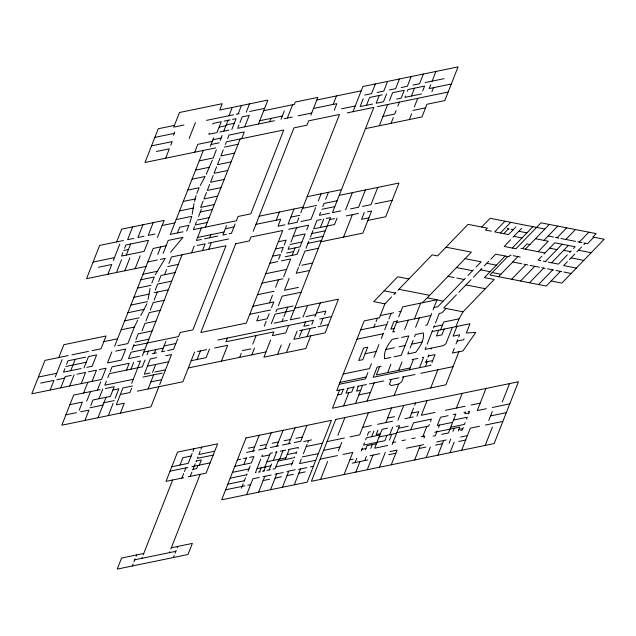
<?xml version="1.0" encoding="UTF-8"?>
<svg xmlns="http://www.w3.org/2000/svg" width="636" height="636" viewBox="0 0 636 636"><rect width="100%" height="100%" fill="white"/><g stroke="black" fill="none" stroke-linecap="round" stroke-linejoin="round"><path stroke-width="0.95" d="M192.144 214.252L194.02 203.584M148.045 299.508L150.088 288.466M194.497 201.453L196.103 195.562M189.767 223.093L191.73 216.359L176.148 219.579M216.32 149.85L213.219 157.982L199.251 160.868M180.004 465.043L182.842 457.737L191.11 456.028M365.088 353.743L362.774 359.674L358.744 360.509L363.665 348.011L367.688 347.184L365.088 353.743L376.226 351.462M137.686 320.154L134.347 327.063L127.852 343.583L117.859 345.65M170.838 549.027L200.133 474.337M58.814 357.527L63.862 344.696L106.069 335.983L101.021 348.822L92.148 350.651M50.149 390.043L53.949 380.376L40.656 383.118M55.348 376.83L62.097 359.674M64.888 368.649L63.489 372.187L81.09 368.554M66.573 364.356L67.965 360.819L85.566 357.186M116.658 241.919L121.683 229.151L164.175 220.382L157.474 237.411M60.778 387.849L65.19 376.631L71.224 375.383M107.913 274.267L111.761 264.497L98.405 267.255M113.327 260.522L119.767 244.137M70.755 370.693L75.231 359.316M69.714 386.004L74.126 374.787M132.654 226.885L127.629 239.661L133.703 238.405M122.875 252.683L121.548 256.062L144.134 251.395L148.498 240.313L125.904 244.971L124.576 248.342M116.499 272.494L121.524 259.726M126.27 255.084L130.634 243.993M173.461 135.245L174.757 131.954M165.67 158.205L169.359 148.824L156.432 151.495M170.782 145.215L172.197 141.605L151.519 145.867M83.984 367.958L88.46 356.589L96.593 354.912L92.117 366.28L86.878 367.362M124.823 270.777L129.847 258.009M142.933 224.762L137.909 237.538L143.99 236.282M81.193 383.635L85.614 372.418L77.028 374.191M83.634 393.008L87.863 382.26M79.182 410.252L82.394 402.087L69.904 404.671M135.11 268.654L140.135 255.887M153.212 222.64L148.188 235.415L154.953 234.016M92.045 381.401L96.465 370.176L88.507 371.814M189.186 138.41L195.411 122.573M86.734 401.197L90.511 391.593M84.914 420.444L88.992 410.077L80.7 411.786M90.797 405.49L92.959 399.988L110.394 396.395L114.202 386.704L105.433 388.509M111.833 351.915L107.484 362.965L121.365 360.103L125.705 349.053L115.704 351.12M97.388 390.17L100.663 381.846M114.623 346.318L153.173 248.453L166.099 245.782M194.688 152.219L197.78 144.356L212.345 141.351M98.938 398.756L102.754 389.065M106.427 381.171L104.853 385.178L133.266 379.31M107.802 377.681L109.392 373.642L142.321 366.853L145 360.024M110.131 371.766L112.071 366.821L129.195 363.291L126.516 370.112M157.736 254.487L160.725 246.887M209.324 133.075L208.854 134.26L216.979 132.582L221.264 121.707L213.14 123.384L212.853 124.107M98 417.741L106.045 397.293M203.353 150.43L170.313 234.414L182.969 231.798M163.078 253.454L168.214 240.408L183.025 237.347L170.567 252.246M210.365 146.375L213.736 137.805M177.436 232.943L179.662 227.283L188.964 225.295L186.65 231.043M155.232 290.175L157.641 284.054L171.712 281.144M158.618 281.557L161.035 275.436L175.099 272.526M131.978 349.752L134.045 344.505M135.985 339.584L138.251 333.813L152.115 330.951M108.319 415.61L113.176 403.272M115.172 398.192L118.876 388.779L112.898 390.011M142.106 330.72L144.984 323.398L155.979 321.132M145.97 320.902L149.229 312.626L160.248 310.273M150.207 310.13L153.165 302.609L164.16 300.343M154.151 300.113L157.331 292.035M164.509 274.712L166.545 269.553M168.914 263.535L171.497 256.96L225.995 245.719L192.883 329.861L180.195 332.485L178.589 336.563L133.504 345.873M228.984 115.728L232.243 107.444M220.12 140.461L222.067 135.492M223.761 131.183L228.046 120.307M130.952 369.198L133.639 362.369M203.123 201.087L200.634 207.408L214.316 204.577M206.477 192.549L203.949 198.965L217.631 196.142M209.697 184.376L207.312 190.426L220.994 187.604M213.219 175.417L210.524 182.262L224.206 179.439M216.598 166.831L214.054 173.302L227.736 170.472M220.048 158.062L217.433 164.708L231.114 161.886M223.284 149.842L220.883 155.939L234.565 153.117M225.383 144.499L226.44 141.804L283.783 129.975L250.783 213.855L238.079 216.479L236.401 220.756L193.392 229.628L194.56 226.662M227.601 138.704L229.024 135.086L244.296 131.938L241.648 138.664M142.353 355.77L182.087 254.782M131.66 383.381L140.484 360.962L137.67 361.542M231.79 129.529L236.067 118.646L232.514 119.385M120.371 413.122L124.274 403.192L116.285 404.838L122.931 387.944L132.526 385.965M238.182 113.828L241.441 105.544M196.468 221.797L195.212 224.985L207.264 222.497M198.551 216.51L201.429 209.18M131.636 388.23L129.943 392.523L120.347 394.503M147.019 354.809L148.458 351.136M239.009 124.934L237.673 128.313L274.482 120.721M239.931 122.581L242.189 116.849L249.217 115.402L244.709 126.866M246.275 112.159L249.535 103.875M191.547 252.826L194.203 246.076M201.318 227.99L196.397 240.48L201.397 239.454M154.341 353.298L155.788 349.625M205.436 227.139L240.13 138.982M152.505 372.513L155.677 364.452M165.853 341.381L161.767 351.764L164.811 351.136M202.471 250.568L205.126 243.819L197.343 245.432M148.085 388.946L153.634 374.85M209.626 237.753L210.81 234.74M208.767 249.272L211.422 242.523M258.462 124.02L267.883 100.091L219.722 110.028L222.218 103.684L179.487 112.5L173.731 127.128L183.963 125.022M158.849 386.728L150.947 406.817L61.819 425.206L73.681 395.067L100.067 389.622M159.676 384.621L171.505 354.554L165.853 355.723M177.651 338.948L173.564 349.331L167.666 350.547M226.535 225.653L222.846 235.026L226.392 234.294M269.736 121.699L271.039 118.376M235.169 223.872L231.48 233.245L229.079 233.738M281.009 119.369L284.324 110.942M194.552 352.137L182.89 381.767L137.328 391.172M287.345 118.065L292.592 104.741M197.096 359.491L200.475 350.921M253.184 231.377L293.951 127.876L306.942 125.197L308.635 120.832L339.489 114.464L300.78 212.845M209.522 349.053L206.144 357.631L191.174 360.715M132.296 566L133.099 563.941M133.95 561.795L135.11 558.837M136.12 556.285L136.653 554.918M310.877 115.132L317.857 97.388L295.311 102.046L294.396 104.368L263.709 110.696M227.442 338.042L225.963 341.786L273.814 331.913L272.343 335.657L285.763 332.89L288.712 325.394M141.812 558.36L142.194 557.375M143.203 554.823L172.634 480.013M276.215 220.199L279.435 212.019M221.455 361.113L227.672 345.3L214.698 347.979M181.872 478.105L183.661 473.558M184.448 471.554L185.887 467.889M192.112 453.492L188.232 463.342L171.776 466.745M192.962 451.337L193.996 448.714M333.153 104.415L336.492 95.933M294.031 209.005L288.068 224.158L297.06 222.306L298.817 217.846M334.242 110.314L336.865 103.644L313.5 108.47M190.244 476.38L191.921 472.111M192.764 469.964L195.212 463.739M196.087 461.537L196.492 460.496M197.907 456.887L197.327 458.373L213.179 455.106M200.165 451.17L198.853 454.494L214.706 451.218M200.936 449.207L201.755 447.108M239.685 357.353L241.219 353.441M278.616 259.265L280.46 254.567L272.629 256.181M281.39 252.214L283.314 247.309L275.483 248.93M284.236 244.963L286.136 240.146L278.306 241.76M197.915 465.409L196.651 468.629L192.994 469.384M199.267 465.131L201.294 459.971L196.293 461.005M258.749 315.806L256.729 320.949L267.152 318.803L269.179 313.651M289.221 246.474L288.092 249.352L300.033 246.887L305.137 233.913L293.196 236.377M290.978 242.014L296.638 227.632M169.407 552.66L169.796 551.682M252.754 344.116L256.117 335.562M269.465 302.855L272.447 295.295M275.595 287.289L278.568 279.729M251.84 354.84L254.48 348.13M264.274 326.125L266.166 321.307M271.493 307.784L273.782 301.965L252.921 306.274M283.672 276.811L290.716 258.924L281.414 260.84M292.115 255.354L295.048 247.913M173.358 557.526L174.169 555.467M175.011 553.32L176.172 550.363M177.166 547.842L177.714 546.443M353.004 111.682L362.902 86.52L458.047 66.891L444.787 100.591L426.971 104.264L421.97 116.96L365.485 128.615M299.166 249.089L297.107 254.328L285.166 256.793M306.767 229.771L308.579 225.168L288.672 229.278M315.647 207.614L311.004 219.428L301.074 221.479M318.294 200.897L321.077 193.821M271.278 323.724L275.038 314.16L294.023 310.249M275.992 311.751L276.938 309.335L293.124 305.995M278.345 305.765L282.114 296.185L301.09 292.266M289.149 278.298L284.435 290.278L298.419 287.393M363.22 98.763L360.135 106.602L372.601 104.034M298.459 267.478L296.185 273.257L309.668 270.475M299.111 265.808L304.906 251.093L318.39 248.302M305.98 248.35L308.794 241.211M310.447 236.997L312.976 230.574M320.56 212.345L319.391 215.31L329.448 213.235M322.794 206.652L324.05 203.472L337.088 200.785M325.656 199.378L328.438 192.303M270.674 339.958L263.9 357.178L305.789 348.528L310.781 335.84M366.503 105.29L369.588 97.451L382.308 94.828M375.367 83.952L371.559 93.627L364.682 95.05M282.042 321.506L283.187 318.612M283.926 316.72L287.711 307.116M320.401 227.442L323.732 218.991M379.239 95.456L376.154 103.302L383.5 101.784L386.585 93.937M277.582 354.355L281.255 345.014M387.578 81.432L383.762 91.107L377.148 92.474M337.088 218.069L334.544 224.524L313.659 228.833L316.99 220.382L321.18 219.515M286.454 352.519L290.127 343.186M243.834 464.495L246.37 458.039M297.115 331.118L293.888 339.322L325.179 332.867L338.439 299.166L294.842 308.166M302.998 317.181L307.578 305.534M345.594 209.904L352.384 192.652M379.318 125.761L387.674 104.519M389.526 100.544L392.611 92.697L404.257 90.296L401.173 98.135L396.657 99.065M252.961 451.107L259.194 435.255M399.424 78.983L395.616 88.666L389.359 89.954M299.484 336.627L302.052 330.1M305.534 321.927L303.817 326.284L309.136 325.195M241.41 488.186L243.175 483.686M244.105 481.333L245.488 477.811M246.537 475.14L247.038 473.876M248.024 471.356L250.131 466.013M343.551 237.101L352.376 214.674M307.061 336.611L310.288 328.399M311.767 324.646L313.484 320.282L217.83 340.022M314.907 316.672L320.321 302.911M391.06 123.336L393.318 117.588M396.053 110.648L394.71 114.051L382.975 116.475M397.818 106.156L399.416 102.102M365.39 189.965L358.609 207.217L350.404 208.91M246.657 494.649L252.89 478.805L259.281 477.485M411.182 76.558L407.374 86.242L401.205 87.514M260.76 459.2L255.449 472.699L255.99 472.588M262.453 454.899L261.809 456.553L269.648 454.931M265.021 448.618L271.254 432.766M405.434 96.052L404.917 97.364L421.517 93.937M407.302 91.298L408.002 89.517L424.602 86.099L422.654 91.051M259.575 471.848L261.158 467.834M364.325 212.456L361.606 219.356L368.88 217.854M320.631 324.479L323.056 318.31M324.479 314.693L325.902 311.076L316.33 313.055M264.878 467.062L270.3 453.277L272.462 452.832M263.813 470.974L265.395 466.959M411.405 96.028L414.489 88.181M377.752 187.413L370.971 204.665L362.472 206.422M258.582 492.192L264.822 476.34M276.819 446.186L283.052 430.333M423.385 74.038L419.577 83.721L412.971 85.089M269.243 469.853L271.556 463.986M273.321 460.432L276.652 451.965M409.369 119.56L411.635 113.804M414.362 106.864L417.725 98.318M278.87 459.287L275.197 468.629L273.035 469.074M279.681 459.12L283.012 450.654M270.546 489.72L276.779 473.876M288.784 443.713L295.017 427.869M430.675 84.85L429.213 88.563L451.314 84M432.13 81.13L435.946 71.447M285.23 459.55L289.237 449.374M431.868 91.799L433.49 87.681M282.591 486.898L288.824 471.045L295.207 469.734M306.942 425.405L300.709 441.249L294.325 442.569M291.423 465.282L293.347 460.385M294.73 456.863L294.428 457.65L278.194 460.997M296.042 453.54L296.734 451.783M298.046 448.452L298.427 447.474L288.418 449.541M301.305 459.105L299.54 463.604L315.766 460.257M303.388 453.826L307.085 444.429M307.856 442.473L308.619 440.517M294.269 484.823L300.502 468.978M339.616 390.051L332.469 408.217L445.892 384.812L458.898 351.748M343.345 389.28L341.405 394.209L337.676 394.98M347.884 388.35L345.96 393.231L351.724 392.038L353.648 387.157M373.912 327.135L375.168 323.947M376.059 321.681L377.442 318.167M343.615 405.919L348.838 392.635M391.569 296.933L384.907 303.825L379.43 317.754L364.166 320.91L336.722 390.647L344.06 389.137M320.576 479.401L327.588 461.577M337.891 435.398L344.903 417.574M358.466 386.163L356.502 391.14L360.676 390.281M355.492 403.47L362.639 385.305M384.677 329.766L388.016 321.275M388.946 318.922L391.14 313.341M367.934 372.529L365.438 378.873L339.226 384.287M371.416 363.673L369.484 368.594L343.273 374M373.92 357.313L378.921 344.601M381.314 338.535L383.397 333.24M338.344 450.98L341.747 442.33M397.293 320.544L392.794 331.992L394.741 331.587M398.708 316.959L402.683 306.846L437.051 299.755L443.014 301.289L465.25 278.298M379.644 366.582L376.345 374.954L410.045 367.998M367.012 401.093L374.167 382.92M344.084 474.543L352.797 452.411L343.066 454.422M368.411 412.724L359.706 434.857L349.975 436.86M387.618 372.624L390.909 364.253M404.623 329.551L408.32 320.154M355.095 462.563L356.709 458.461M361.232 450.964L362.409 447.983M364.46 442.767L363.538 445.105L384.875 440.7L386.998 435.31M365.605 439.858L366.416 437.791L379.835 435.024M367.37 435.374L368.665 432.075L370.494 431.701M414.465 318.882L420.666 303.134M391.323 379.382L389.431 384.184L391.315 385.551L398.669 384.049L401.682 381.839L403.653 376.838M355.818 472.127L359.952 461.625M365.462 449.724L367.052 445.685L376.393 443.761M371.647 436.709L373.896 430.993M398.685 370.343L401.976 361.971M415.618 327.278L419.315 317.889M364.762 460.567L366.376 456.465M408.686 351.652L407.779 353.95L415.737 352.312C419.927 346.66 424.498 340.411 423.322 332.938L415.403 334.568L414.577 336.667M410.117 348.011L413.122 340.379M370.812 448.444L372.322 444.604M377.911 430.167L376.146 434.65L380.32 433.784M394.169 395.489L398.669 384.049M367.234 469.766L373.006 455.098M385.79 422.614L391.561 407.946M381.091 366.28L377.164 367.091L373.149 377.291L409.338 369.802L413.456 359.332M431.645 313.492L427.154 324.901L425.516 325.235M433.068 309.867L437.051 299.755L427.257 297.831L422.399 302.776M389.677 434.754L392.682 427.122M389.455 440.144L391.744 434.332M426.041 347.025L425.094 349.434L443.562 345.618L445.971 343.631L452.363 327.381M427.138 344.227L432.56 330.442M433.553 327.938L434.483 325.56M435.477 323.04L439.261 313.421L441.821 312.896L446.075 308.492L463.032 311.815L494.22 279.498L484.401 277.574L505.191 256.03M379.446 467.245L385.281 452.427M397.937 420.253L403.773 405.426M419.506 367.703L423.624 357.233L422.336 357.496M392.134 444.588L399.567 425.699L396.276 426.374M426.017 361.964L427.026 359.388M427.909 357.146L428.823 354.816M431.041 349.188L431.462 348.123M438.713 330.203L436.431 335.999L441.917 334.862L444.19 329.066M425.42 366.487L427.312 361.693M440.637 329.806L443.697 322.007L459.033 318.843L463.032 311.815M391.251 464.813L397.023 450.145L390.106 451.576M409.807 417.653L413.535 408.185M414.688 405.259L415.578 402.986M430.993 364.897L430.803 365.374L409.338 369.802M431.963 362.433L435.04 354.602L428.37 355.977M410.769 429.753L413.503 422.821L431.415 419.124L430.453 421.573M416.954 416.183L418.734 411.659L411.587 413.13M430.699 387.952L437.846 369.778M455.964 326.642L459.033 318.843M427.098 400.608L421.326 415.276L435.096 412.438M456.91 326.443L453.094 336.15L459.629 334.798L458.675 337.215M454.311 348.321L452.435 353.083L462.921 350.921L475.784 332.405L466.331 333.018L469.98 323.748L432.122 331.555M456.004 344.004L457.705 339.68M422.908 436.36L426.804 426.446M414.648 459.987L420.42 445.319M423.981 438.021L424.784 435.97L421.255 436.693M429.308 424.49L428.688 426.056L396.84 432.631M464.049 338.821L463.684 339.743L457.149 341.087M426.2 457.602L430.333 447.1M437.202 430.93L435.334 435.676L433.044 436.153M438.578 427.44L439.516 425.063M437.878 455.193L443.65 440.525M456.433 408.034L462.205 393.366M449.159 443.205L450.789 439.063M458.27 430.946L459.788 427.09L434.714 432.257M450.01 452.689L454.144 442.179M463.231 427.495L462.189 430.135L460.75 430.429M465.17 422.558L464.447 424.403L450.678 427.241M466.53 419.108L467.269 417.224L453.5 420.07M468.557 413.949L469.622 411.238L468.366 411.5M461.649 450.288L470.354 428.155L479.512 426.263M485.976 388.461L477.262 410.594L486.421 408.702M488.766 420.436L492.296 411.476M485.196 445.431L492.439 427.018M502.281 402.008L509.523 383.603M452.967 431.383L454.207 428.235M151.773 283.147L154.262 277.002L140.802 279.784M196.818 193.4L199.124 187.755L187.747 190.1M206.287 174.177L212.36 160.177M146.948 303.777L140.81 315.472M200.253 185.458L205.126 176.482L192.04 179.177M155.256 274.776L165.241 258.351L160.328 259.369M443.014 301.289L437.783 306.767L433.983 307.546M393.827 294.587L395.735 292.608M397.961 290.302L432.178 254.853L437.584 255.91L468.056 224.349L487.311 228.125L485.443 230.049L491.366 231.21M481.714 227.028L490.133 218.299L544.853 229.024M427.257 297.831L471.356 252.142L446.019 247.181M504.96 221.209L494.681 231.862L508.514 234.573L515.907 226.917M500.405 232.983L510.684 222.33M503.807 233.65L508.458 228.833M467.993 275.452L473.327 269.926M476.038 267.12L481.15 261.817L465.059 258.669M456.394 294.85L443.785 307.911L446.075 308.492M458.858 292.29L471.038 279.673M473.47 277.153L481.961 268.36M484.242 265.991L488.663 261.412M490.801 259.202L495.659 254.161L508.824 256.745L510.382 255.139L511.113 255.282M510.668 239.724L504.173 246.442L515.979 248.755L541.013 222.823L596.139 233.619L592.863 237.021L604.2 239.239L561.89 283.076L551.158 280.977M513.077 237.22L521.607 228.38M512.282 248.032L532.889 226.678M507.735 256.531L489.903 274.998L546.268 286.049L560.443 271.349M522.442 248.612L526.942 243.946L529.891 244.526M498.537 276.692L517.919 256.61M525.392 249.193L549.281 224.436M543.947 240.368L557.724 226.09M538.167 251.697L548.272 241.219L535.504 238.715M511.63 279.26L525.813 264.568M557.136 237.761L566.7 227.855M541.824 256.236L538.072 260.124L540.886 260.68M544.011 253.971L554.799 242.793L575.151 246.776L573.505 248.493M520.574 281.009L534.757 266.317M565.873 239.47L575.437 229.564M545.378 261.555L562.105 244.224M529.518 282.766L543.701 268.074M551.611 262.779L568.346 245.44M579.277 242.093L588.841 232.188M538.549 284.531L552.732 269.839M567.304 254.917L558.424 264.115L548.399 262.151M569.665 252.468L571.247 250.823M567.407 261.682L563.647 265.586L576.367 268.074M569.506 259.512L574.801 254.026M576.884 251.864L581.606 246.975M583.92 244.574L585.192 243.254M593.825 237.204L587.545 243.715L583.864 242.992M419.156 448.531L425.85 447.076M127.828 312.761L144.014 309.374M174.399 125.419L158.261 128.75L144.992 162.474L215.652 147.894M206.501 120.371L233.587 114.782M236.29 114.218L239.017 113.661M249.606 111.475L264.624 108.374M316.831 99.987L361.2 90.837M224.126 121.11L230.121 119.878M154.85 137.4L174.185 133.409M425.166 82.569L444.079 78.665M226.225 124.926L234.255 123.273M219.118 127.144L225.907 125.745M259.766 120.705L282.312 116.054M219.849 131.994L228.92 130.118M284.181 118.717L292.29 117.04M298.093 115.847L311.704 113.041M341.627 108.788L355.246 105.981M212.973 139.753L221.05 138.091M347.272 112.858L373.841 107.381L332.437 212.615L340.785 210.89M377.482 106.625L448.149 92.045M211.112 144.491L219.181 142.822M224.357 147.107L238.039 144.285M412.955 110.449L425.556 107.85M195.61 170.114L209.276 167.292M183.287 201.437L195.173 198.981M179.559 210.906L193.233 208.083M200.324 212.003L212.376 209.514M162.156 225.502L174.844 222.886M307.132 196.699L341.484 189.615M197.128 220.128L209.18 217.639M339.219 195.371L398.955 183.041L385.702 216.741L367.87 220.422M123.432 240.527L99.629 245.432L86.552 278.679L146.073 266.397M259.202 216.192L303.022 207.153M302.553 208.346L316.49 205.468M225.311 228.777L233.945 226.996M321.744 209.324L334.79 206.628M123.726 250.512L128.448 249.543M290.827 217.146L299.818 215.294M197.589 237.474L224.031 232.013M204.538 238.802L217.671 236.091M374.946 203.846L392.166 200.292M93.087 262.056L114.456 257.644M284.976 224.802L277.988 226.241L280.73 219.269L255.974 224.341M326.276 218.466L330.474 217.599L290.255 319.813L300.025 317.793M208.274 243.175L228.65 238.969M346.27 215.93L358.473 213.41M329.687 219.595L334.615 218.577M367.441 211.812L371.599 210.953L362.878 233.11L320.965 241.76M147.822 261.945L157.37 259.973M311.799 233.563L325.29 230.781M167.729 266.548L178.319 264.361M309.621 239.104L323.104 236.322M142.981 274.251L157.378 271.278M289.992 244.518L301.941 242.054M307.959 243.318L321.45 240.535M286.645 253.017L293.601 251.586M137.527 288.116L150.986 285.333M269.855 263.225L277.686 261.611M154.246 292.671L168.317 289.762M133.926 297.258L149.039 294.142M301.877 265.236L312.602 263.026M265.729 273.719L286.582 269.418M130.849 305.073L147.576 301.623M262.024 283.139L282.877 278.838M124.648 320.83L139.197 317.833M257.477 294.707L274.021 291.296M121.126 329.79L134.347 327.063M103.859 341.612L117.588 338.781M249.765 314.295L270.618 309.994M68.251 355.58L44.957 360.389L31.8 393.827L101.617 379.422L106.029 368.204L99.359 369.58M71.932 354.824L88.468 351.406M134.999 342.081L148.864 339.219M144.857 349.387L131 352.249L128.488 358.632L139.491 356.359M274.021 323.16L287.313 320.417M305.972 316.569L315.742 314.55M164.056 345.952L175.846 343.52M65.731 366.503L86.226 362.274M143.792 352.106L163.214 348.099M38.391 377.069L56.739 373.284M319.733 318.994L331.602 316.545M152.29 353.719L156.424 352.869M156.623 357.631L150.279 358.935L144.269 374.214L150.088 373.014M56.85 379.779L64.578 378.182M197.51 351.525L206.557 349.665M299.588 330.609L315.71 327.278M318.087 326.793L328.407 324.662M380.288 315.575L393.581 312.833M398.971 311.72L400.926 311.322M147.441 366.153L168.667 361.773M242.316 350.643L250.878 348.878M154.922 372.012L165.495 369.834M360.636 329.869L386.76 324.479M396.49 322.595L430.85 315.504M142.877 377.069L162.228 373.078M188.328 367.95L265.967 351.931M394.161 328.51L390.862 329.186L393.787 321.792L397.063 321.132M356.971 339.179L383.182 333.765M150.859 381.902L161.624 379.676M434.014 326.753L442.529 324.996M398.192 338.121L392.213 339.354C387.737 344.752 383.58 351.398 384.534 358.736L390.814 357.456M401.65 337.406L408.829 335.927L401.205 355.309L394.018 356.796M103.899 402.731L114.226 400.608M89.899 407.787L102.976 405.084M65.898 414.839L76.36 412.685M385.79 349.514L394.407 347.733M399.114 346.763L405.045 345.539M411.619 344.195L422.232 342.001M412.025 359.626L417.637 358.466M425.198 362.13L432.687 360.58M339.966 382.403L366.177 376.997M347.145 388.501L354.673 386.942M357.416 386.378L366.4 384.526M369.596 383.866L383.707 380.956M389.455 379.772L398.939 377.808M402.254 377.124L414.926 374.509M420.762 373.308L453.039 366.646M358.863 394.892L370.39 392.515M387.57 418.083L394.511 416.652M248.239 448.197L254.623 446.877M260.299 445.701L266.683 444.389M272.097 443.268L278.481 441.956M284.061 440.804L290.445 439.484M295.986 438.339L302.37 437.019M362.639 427.392L371.345 425.595M377.522 424.315L392.531 421.223M404.894 418.671L413.201 416.954M445.343 410.323L465.123 406.245M471.125 405.005L480.196 403.129M246.577 452.427L254.798 450.725M258.637 449.93L266.858 448.237M270.435 447.498L278.655 445.804M282.392 445.033L290.612 443.332M303.754 441.519L311.6 439.905M170.035 471.157L187.723 467.508M191.945 466.641L210.119 462.889M387.555 428.179L382.085 429.308L374.652 448.197L387.602 445.526M448.126 415.674L440.549 417.24L437.298 425.516L452.601 422.36M453.182 414.632L455.861 414.084L448.428 432.973L441.718 434.356M463.97 412.406L465.584 412.072L464.9 413.798L468.947 412.963M237.379 459.892L240.623 459.224M243.596 458.612L246.848 457.936M249.55 457.379L253.875 456.489L251.339 462.944L234.835 466.355M275.436 452.22L277.065 451.886M280.309 451.218L285.715 450.097M327.039 441.599L344.394 438.013M492.312 407.493L509.746 403.892M306.258 446.52L322.492 443.173M398.565 428.235L408.352 426.215M287.194 454.557L296.392 452.657M379.08 436.94L396.562 433.331M183.581 477.755L166.012 481.373L177.531 452.109L217.615 443.841L206.096 473.105L188.296 476.777M266.969 461.744L285.906 457.841M323.581 450.375L339.91 447.005M490.547 415.92L506.296 412.669M302.156 456.95L318.382 453.603M232.474 472.349L248.978 468.947M257.031 468.684L270.825 465.838M392.937 442.537L395.838 441.94M401.976 440.676L405.45 439.961M411.834 438.641L415.244 437.942M275.889 466.864L292.115 463.517M361.884 449.31L365.954 448.475M458.834 429.515L462.754 428.704M320.131 459.152L337.485 455.575M485.403 425.047L502.838 421.453M258.423 472.087L260.052 471.753M262.485 471.252L264.377 470.863M266.81 470.362L270.324 469.63M230.184 478.177L246.689 474.774M262.986 476.722L271.206 475.02M274.951 474.249L283.171 472.556M286.844 471.801L288.68 471.419M298.666 469.36L306.886 467.659M310.408 466.935L313.381 466.323M227.831 484.155L244.335 480.752M349.856 459.876L353.147 459.2M369.945 455.734L379.748 453.707M406.34 448.221L423.528 444.675M436.757 441.948L446.297 439.977M460.679 437.012L467.42 435.62M263.153 480.57L269.545 479.25M275.118 478.105L281.502 476.785M287.011 475.649L293.403 474.329M298.841 473.208L305.224 471.888M388.691 454.716L395.799 453.253M435.533 445.097L442.41 443.674M352.169 463.167L367.656 459.971M458.747 441.456L465.687 440.025M225.613 489.792L244.916 485.809M247.794 485.212L250.6 484.632M171.338 547.763L192.366 543.414L188.01 554.505L117.215 569.109L121.571 558.034L143.736 553.455M134.721 559.815L175.79 551.34M548.16 235.996L553.447 237.037M555.443 237.427L558.837 238.087M560.928 238.5L575.628 241.378M577.758 241.799L581.884 242.61M507.417 228.626L509.11 228.96M511.193 229.365L513.165 229.755M518.825 231.273L526.926 232.856M513.928 236.338L522.037 237.928M578.45 250.242L591.178 252.738M563.655 250.306L570.46 251.641M549.607 248.175L556.913 249.606M571.064 257.898L583.784 260.394M520.932 248.318L544.933 253.017M543.311 261.15L546.046 261.69M513.292 255.704L520.232 257.063M512.719 262L521.703 263.757M523.929 264.194L527.697 264.934M530.05 265.395L539.455 267.239M541.816 267.7L545.132 268.352M547.453 268.805L553.558 270.006M556.134 270.507L561.763 271.612M563.933 272.033L571.176 273.456M486.842 263.296L496.382 265.164M480.546 269.823L490.086 271.691M492.264 272.558L500.898 274.251M456.481 267.557L472.572 270.705M448.014 276.334L454.128 277.527M456.807 278.051L464.105 279.482M465.973 284.92L485.324 288.712M408.908 278.958L397.723 276.763L373.722 301.631L384.907 303.825M398.915 289.308L429.666 295.335M384.128 290.843L395.322 293.037M235.725 243.747L200.809 332.493L246.299 323.104L282.734 230.502L250.95 237.013L249.399 240.925L235.725 243.747M245.997 437.981L221.678 499.809L307.148 482.168L331.467 420.34L245.997 437.981M335.744 419.458L311.417 481.285L494.132 443.586L518.459 381.759L335.744 419.458"/></g></svg>
